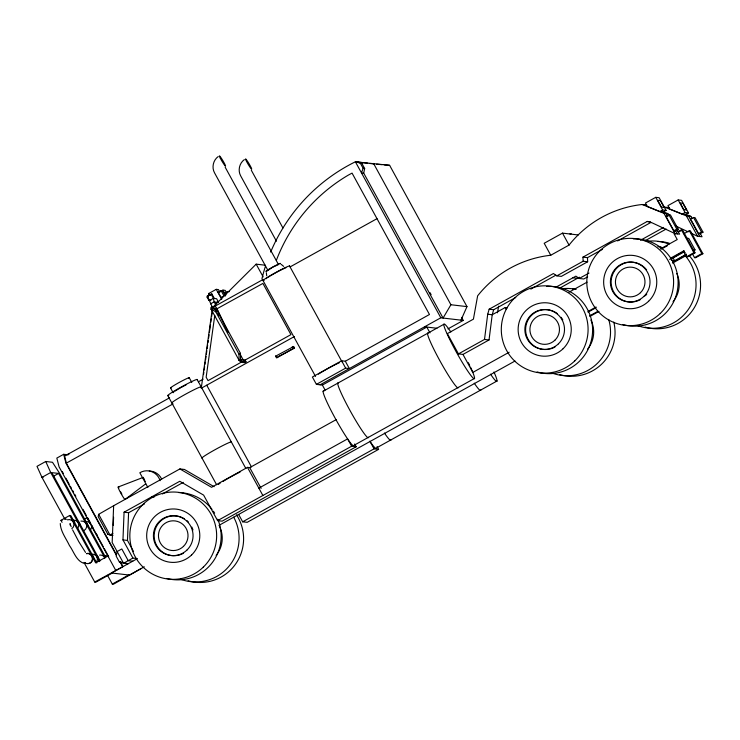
<?xml version="1.0" encoding="UTF-8"?>
<svg xmlns="http://www.w3.org/2000/svg" width="740" height="740" viewBox="0 0 740 740"><rect width="100%" height="100%" fill="white"/><g stroke="black" fill="none" stroke-linecap="round" stroke-linejoin="round"><path stroke-width="1.11" d="M214.091 486.689L184.417 469.465L179.894 468.938L113.645 505.725L112.166 542.476L123.552 563.27L128.066 563.797L124.144 562.705M113.266 525.298L113.59 517.26M144.3 566.822L129.426 575.073L111.5 572.991L137.418 558.598L132.904 558.071L122.96 539.904L124.07 512.2L179.764 481.277L203.63 495.125L217.597 520.636L222.111 521.163L356.144 446.757L354.636 444M133.552 551.531L127.474 540.431L128.584 512.727L144.504 503.894M60.264 523.504C60.597 531.579 66.128 538.433 69.449 545.547C73.75 551.457 76.127 560.522 83.528 563.205M268.259 270.239L272.496 267.316L278.425 264.596M92.537 559.348L92.38 559.986M92.574 558.7L92.556 558.043M644.651 205.267A109.159 108.484 -83.4 0 1 646.677 205.026L642.154 204.499A109.159 108.484 -83.4 0 0 569.041 245.088L550.754 255.245A109.159 108.484 -83.4 0 0 477.633 295.834L473.415 319.153L447.358 333.62L458.458 353.896L484.515 339.438L487.706 314.223L489.149 309.209L553.428 273.532L556.804 275.863L561.318 276.39L587.643 261.775L587.477 257.659L602.545 249.297M458.458 353.896L462.972 354.423L489.038 339.956L492.22 314.75L493.663 309.736L515.762 297.471M212.01 310.985L201.252 388.241L294.464 336.496M203.528 374.57L203.852 372.294M204.166 370.028L204.638 366.615M204.952 364.339L205.276 362.073M205.59 359.797L206.062 356.393M206.377 354.118L206.858 350.714M207.172 348.438L207.644 345.025M207.959 342.759L208.282 340.483M208.597 338.208L209.069 334.804M209.383 332.528L210.493 324.582M210.808 322.307L211.288 318.894M211.603 316.627L212.075 313.214M214.767 315.425L206.155 377.206L208.033 380.638L241.619 361.999M68.089 454.813L63.668 454.295L65.934 463.092L116.532 555.518M497.437 312.817L498.658 306.184M113.645 505.725L98.66 514.318L98.189 516.622L107.892 534.354L112.758 535.307M208.449 295.704L208.921 293.401L216.228 289.34L218.476 289.599L219.567 291.606M373.543 163.429L450.91 304.741L443.066 318.061L363.71 173.114L364.654 168.507L361.814 163.318L357.651 162.051L389.619 165.307L466.977 306.619L460.992 320.143M70.208 525.215L70.059 523.578L71.197 526.769M92.167 560.606L91.862 561.188M270.664 252.081A176.472 175.38 -83.4 0 1 355.394 161.782L360.297 163.142L363.137 168.332L361.453 172.855L363.71 173.114M91.501 561.734L91.048 562.206M214.341 298.451L211.927 294.048L207.348 295.963L212.491 307.572L256.17 264.152L265.142 265.197M90.558 562.64L90.002 562.983M69.07 453.971L67.34 454.564M570.651 234.062L571.067 233.581L569.911 233.979M218.226 156.547C213.185 160.108 211.52 167.49 214.544 172.864L267.899 270.322M244.376 159.6C239.335 163.151 237.669 170.533 240.694 175.907L276.455 241.212M145.715 483.849L125.032 499.454A7.113 0.647 61 0 1 120.925 493.33A7.113 0.647 61 0 1 118.178 487.003L143.394 477.319M68.043 454.647L68.644 454.268M270.822 275.585L272.496 274.596A11.729 0.758 -28.7 0 1 285.918 267.76M209.189 295.565L211.927 294.048M207.838 296.712L207.108 297.119L208.717 300.061L210.687 300.486L208.717 300.061M222.527 297.637L221.029 297.471L218.217 292.318L221.14 290.7L222.638 290.875L225.45 296.019M219.299 292.152L222.953 290.117L225.201 290.385L226.292 292.383M209.762 300.375L213.416 298.35L216.598 298.72L218.615 302.392M225.876 294.816L224.932 293.105L227.865 291.477L229.363 291.653M221.029 297.471L223.952 295.843L221.14 290.7M210.475 303.9L214.128 301.874L213.416 298.35L211.002 293.937M217.024 308.894L216.062 307.128L212.352 306.693L210.891 307.507L211.113 309.181L239.14 360.38L240.852 362.23L244.561 362.665L246.022 361.851L245.051 360.093L240.602 359.575L239.14 360.38L238.983 354.164L215.775 311.781L211.113 309.181L212.574 308.377L217.024 308.894L228.216 332.242M212.491 307.572L263.227 279.406M290.126 266.9L377.002 218.67M215.775 311.781L217.236 310.966L240.445 353.35L240.602 359.575L242.313 361.425L246.022 361.851M105.524 557.192L59.736 473.554L52.494 462.278L45.741 461.492L37 466.348L41.958 477.355L64.87 519.202M238.983 354.164L240.445 353.35M63.668 454.295L56.832 458.088L59.098 466.885L115.745 570.364M169.608 397.787L64.639 456.062L66.332 463.138L116.383 554.556M198.339 381.831L203.121 379.185M240.852 362.23L242.313 361.425M243.589 360.898L290.94 334.619L262.904 283.42L215.34 309.681L216.802 308.867L227.088 330.308M66.332 463.138L173.058 403.892M45.741 461.492L50.699 472.499L41.958 477.355L43.096 477.485M53.743 476.116L58.599 473.424L104.932 558.053A5.041 5.004 -83.4 0 0 99.585 555.111M275.539 356.208L293.651 346.533L294.455 348.004L276.908 357.744L275.539 356.208L276.908 357.744M293.651 346.533L291.81 347.3M276.344 357.679L294.455 348.004M578.218 234.959L562.493 233.128L544.196 243.275L550.754 255.245M276.362 260.332A168.063 167.027 -83.4 0 1 348.29 175.13L352.055 173.105L429.468 314.5L345.33 361.213L341.621 360.778L312.382 377.021L316.406 384.365L322.372 385.059L426.804 327.089L429.986 332.889M62.058 522.348L60.958 520.331L69.69 515.484L70.837 515.613L96.774 562.992M316.406 384.365L345.654 368.132L349.354 368.566L345.33 361.213M655.742 197.33L645.484 203.028L647.352 206.451L659.904 211.538L663.308 211.936L666.083 210.401L659.146 197.728L655.742 197.33L662.679 210.003L666.083 210.401M320.115 384.8L440.809 317.793L463.249 320.411L461.584 317.368M84.369 519.147L87.274 517.528L90.594 523.587M323.084 391.321L443.778 324.324M678.182 199.948L667.933 205.637L669.802 209.05L682.289 214.064L685.693 214.461L688.477 212.917L681.586 200.346L678.182 199.948L685.074 212.519L688.477 212.917M447.95 328.902L463.249 320.411M659.904 211.538L662.679 210.003M556.804 275.863L583.12 261.248L582.963 257.132L647.25 221.445L650.636 221.843M530.83 289.109L555.934 275.169M617.613 240.935L650.756 222.527M162.402 493.95L183.289 482.36M668.895 214.72L665.972 216.339L673.853 230.741L675.37 230.917L678.303 229.289L670.412 214.896L668.895 214.72L676.785 229.113L678.303 229.289M507.492 307.775L505.244 307.516L492.22 314.75L487.706 314.223M682.289 214.064L685.074 212.519M555.814 287.277L575.877 276.14L579.244 278.471L583.758 278.999L587.662 276.834M640.544 240.241L663.66 227.411M112.942 533.337L109.973 534.983L98.66 514.318M559.329 288.36L579.402 277.213M645.058 240.768L666.167 229.049M579.244 278.471L588.994 273.06M693.547 217.495L690.624 219.114L698.56 233.618L700.077 233.794L703 232.166L695.063 217.671L693.547 217.495L701.483 231.99L703 232.166M336.469 419.478L249.732 467.625L247.475 467.365L211.548 487.309L179.894 468.938M673.853 230.741L676.785 229.113M569.06 292.161L587.088 282.153M677.757 231.814L681.41 229.788L682.474 229.909L694.999 252.784L687.682 256.845L686.627 256.725L683.492 250.999L670.56 258.186M679.736 231.435L682.474 229.909M683.834 233.748L689.319 230.704L690.374 230.834L702.898 253.709L695.591 257.77L694.527 257.64L692.446 253.829M660.321 248.954L677.23 239.566L674.103 233.849L675.167 233.97M107.91 556.045L95.636 562.853L69.69 515.484M661.375 249.075L667.351 245.763M698.56 233.618L701.483 231.99M669.635 259.407L684.555 251.128L683.492 250.999M671.236 259.019L683.103 252.433L685.249 252.682M132.904 558.071L123.552 563.27L119.381 561.993L116.189 556.166L117.133 551.559L121.813 548.96L128.224 560.67L132.747 561.198M258.861 488.15L347.606 438.885L351.63 446.229L356.144 446.757M83.99 562.409L94.729 582.029L122.979 566.618L120.231 561.595M509.166 352.231L472.823 372.405L462.972 354.423M112.24 573.074L95.876 582.158L94.729 582.029M671.402 260.369L674.621 260.739L686.489 254.153M672.494 262.413L686.424 254.68M693.223 250.906L695.054 249.898L688.792 238.456L686.507 238.188M672.558 263.089L686.489 255.365M587.986 311.475L596.07 306.998M686.627 256.725L693.935 252.664L694.999 252.784M588.041 312.16L596.088 307.692M217.597 520.636L351.63 446.229M474.58 378.39L353.887 445.388A31.348 2.84 61 0 1 335.877 419.506A31.348 2.84 61 0 1 323.759 391.025M589.854 315.749L597.902 311.281M694.527 257.64L701.844 253.579L702.898 253.709M589.882 316.452L598.975 311.401M107.522 575.322L112.314 584.073L128.686 574.989M218.957 525.372L515.021 361.018M238.641 514.448L242.664 521.802L374.07 448.847L378.593 449.374L377.086 446.618M497.03 380.998L376.327 448.005A31.348 2.84 61 0 1 369.834 441.17M378.593 449.374L247.179 522.32L242.664 521.802M89.42 563.27L88.791 563.455M86.413 553.751C91.862 550.754 96.459 564.444 86.645 563.547M87.052 553.622L87.709 553.603M88.153 563.584L87.505 563.602M65.102 519.147L66.406 519.221M88.356 553.649L88.985 553.798M376.66 164.225L382.062 164.678M384.217 164.853L389.619 165.307M367.734 163.226L355.394 161.782L440.809 317.793M369.982 163.485L373.339 163.873M360.297 163.142L361.814 163.318M363.137 168.332L364.654 168.507M669.117 207.644L664.603 207.117L686.378 215.867L690.901 216.395L691.965 218.337M642.154 204.499L663.993 213.361L668.507 213.888L662.272 211.353M647.25 221.445L652.227 222.888L675.093 233.637L679.616 234.164L676.841 229.095M691.299 233.322L697.543 236.245L702.057 236.772L700.466 233.858M692.77 249.63L695.054 249.898M657.814 246.651L661.181 247.04M582.963 257.132L587.477 257.659M583.12 261.248L587.643 261.775M572.899 277.787L577.413 278.314M450.91 304.741L466.977 306.619M489.149 309.209L493.663 309.736M218.217 292.318L219.715 292.494M224.932 293.105L226.431 293.281M208.273 296.074L207.348 295.963L207.108 297.119L207.847 297.203M217.551 302.272L215.423 302.022L216.395 303.779M424.547 326.821L436.887 328.255M484.515 339.438L489.038 339.956M211.113 309.181L211.853 309.274M239.14 360.38L239.88 360.473M58.599 473.424L51.837 472.638L100.141 560.865M151.922 496.734L154.179 497.002M124.07 512.2L128.584 512.727M60.958 520.331L62.095 520.461M107.892 534.354L112.868 535.196M122.96 539.904L127.474 540.431M119.381 561.993L122.211 562.326M140.905 568.699L113.46 584.212L112.314 584.073M86.219 563.408L84.638 562.668M89.605 554.01L90.178 554.325M85.609 563.196L85.035 562.881M685.712 214.313L690.901 216.395M661.218 211.085L663.308 211.936M675.703 225.987L688.182 231.851M217.236 310.966L212.574 308.377L212.352 306.693M118.178 487.003L118.474 487.198A7.113 0.647 61 0 1 118.974 487.79M283.661 266.391L281.219 264.365M90.724 554.686L91.187 555.139M91.621 555.629L91.954 556.184M85.507 552.382L78.745 541.597L72.594 529.868M490.574 374.181L492.091 376.42A31.348 2.84 61 0 0 493.969 371.998M145.317 481.398L145.16 481.12M121.86 494.154L121.175 492.951M688.644 216.136L699.799 236.513M686.378 215.867L697.543 236.245M689.319 230.704L701.844 253.579M681.41 229.788L693.935 252.664M666.25 213.62L667.915 216.663M675.685 230.862L677.35 233.896M663.993 213.361L675.093 233.637M673.048 257.881L674.621 260.739M562.493 233.128L569.041 245.088M505.244 307.516L506.345 309.514M430.023 292.651L431.124 294.668M251.313 170.228L282.939 227.994M341.621 360.778L345.654 368.132M289.543 265.975L342.019 361.814M225.163 167.185L278.434 264.476M370.046 441.493L374.07 448.847M256.17 264.152L263.153 276.899M322.372 385.059L325.073 389.999M315.536 376.438L261.96 278.591A176.472 175.38 -83.4 0 1 265.457 266.187M293.086 346.468L293.891 347.939M222.953 290.117L225.7 295.131M216.228 289.34L221.722 299.358M214.128 301.874L215.571 304.51M208.921 293.401L209.929 295.232M215.174 308.673L216.783 311.632M217.865 313.603L218.947 315.573M239.964 353.97L243.201 359.871M206.719 385.198L251.443 466.885M249.732 467.625L261.118 488.418M247.475 467.365L262.885 495.504M197.108 379.444L245.865 468.494M189.218 377.687L191.799 382.395M170.589 388.028L173.16 392.727M167.851 395.678L216.598 484.728M147.88 487.457L139.832 472.758A13.801 13.709 -83.4 0 1 160.062 480.704M119.834 561.549L122.581 566.572M62.243 471.51L63.298 473.424M65.916 478.207L69.209 484.238M70.309 486.245L71.41 488.252M72.511 490.259L73.612 492.266M74.712 494.283L75.813 496.29M82.963 509.351L86.266 515.373M87.366 517.38L90.659 523.411M91.76 525.418L92.861 527.426M96.163 533.457L97.264 535.464M91.695 525.594L103.202 546.61M104.294 548.608L108.678 556.619M50.699 472.499L99.493 561.623M144.319 479.613L144.679 480.288M92.25 556.776L92.426 557.405M143.754 478.475L143.615 478.151M120.611 491.823L120.87 492.359M143.671 478.271L143.921 478.817M266.317 272.635L266.714 275.798M219.41 526.251A26.723 26.557 -83.4 0 1 216.108 555.351M233.701 517.186A43.66 43.392 -83.4 0 1 180.375 579.17M178.645 492.553A43.66 43.392 -83.4 0 1 212.029 509.379M213.379 511.229A43.66 43.392 -83.4 0 1 214.637 513.144M217.754 519.202A43.66 43.392 -83.4 0 1 166.759 578.458M470.492 367.132A31.348 2.84 61 0 1 468.975 372.849A31.348 2.84 61 0 1 446.729 333.074A31.348 2.84 61 0 1 450.836 331.983M468.346 362.674A31.348 2.84 61 0 1 469.687 365.412M236.467 514.79A43.66 43.392 -83.4 0 1 188.108 580.771M183.538 553.233A19.952 19.823 -83.4 0 1 154.161 535.39A19.952 19.823 -83.4 0 1 184.242 518.685M186.776 520.507A19.952 19.823 -83.4 0 1 188.284 521.931M191.827 527.047A19.952 19.823 -83.4 0 1 192.964 529.97M202.048 458.153A16.798 1.082 -28.7 0 1 216.811 448.727A16.798 1.082 -28.7 0 1 231.278 442.261M218.208 484.506A16.798 1.082 -28.7 0 1 220.159 483.165M222.906 481.444A16.798 1.082 -28.7 0 1 240.075 472.055M171.874 403.032A16.798 1.082 -28.7 0 1 186.637 393.606A16.798 1.082 -28.7 0 1 201.095 387.131M168.812 395.465A16.798 1.082 -28.7 0 1 180.68 387.316A16.798 1.082 -28.7 0 1 197.071 379.786M173.179 392.514A10.693 0.694 -28.7 0 1 173.835 391.96M175.084 391.108A10.693 0.694 -28.7 0 1 178.22 389.175M178.96 388.75A10.693 0.694 -28.7 0 1 180.532 387.853M181.337 387.399A10.693 0.694 -28.7 0 1 186.147 384.837M390.951 439.884A31.348 2.84 61 0 1 384.449 433.057M480.769 390.026A31.348 2.84 61 0 1 474.266 383.19M368.511 437.275A31.348 2.84 61 0 1 350.501 411.394A31.348 2.84 61 0 1 338.384 382.904M458.319 387.418A31.348 2.84 61 0 1 440.319 361.527A31.348 2.84 61 0 1 428.192 333.046M549.163 349.151A19.952 19.823 -83.4 0 1 526.121 325.045A19.952 19.823 -83.4 0 1 557.405 313.649M561.087 317.303A19.952 19.823 -83.4 0 1 562.798 319.921M554.991 347.023A19.952 19.823 -83.4 0 1 550.172 348.919M546.693 286.417A43.66 43.392 -83.4 0 1 592.333 334.832A43.66 43.392 -83.4 0 1 537.12 371.952M640.507 299.552A19.952 19.823 -83.4 0 1 614.098 292.633A19.952 19.823 -83.4 0 1 619.62 265.734A19.952 19.823 -83.4 0 1 646.603 269.832M646.751 294.113A19.952 19.823 -83.4 0 1 645.4 295.723M633.348 238.891A43.66 43.392 -83.4 0 1 677.775 287.925A43.66 43.392 -83.4 0 1 622.636 324.481M608.678 319.403A43.66 43.392 -83.4 0 1 551.827 372.96M562.354 288.702A43.66 43.392 -83.4 0 1 575.923 289.322M613.793 322.113A43.66 43.392 -83.4 0 1 559.56 374.56M572.538 288.961A43.66 43.392 -83.4 0 1 575.933 289.155M647.861 241.231A43.66 43.392 -83.4 0 1 669.025 244.154M684.722 255.161A43.66 43.392 -83.4 0 1 637.334 325.489M689.245 255.689A43.66 43.392 -83.4 0 1 645.077 327.089M658.054 241.49A43.66 43.392 -83.4 0 1 669.256 243.192M590.862 320.05A26.723 26.557 -83.4 0 1 587.551 349.141M676.804 273.476A26.723 26.557 -83.4 0 1 673.067 301.67M318.367 374.144A15.115 0.971 -28.7 0 1 339.42 362.693M264.106 280.386A15.115 0.971 -28.7 0 1 274.716 273.079A15.115 0.971 -28.7 0 1 289.534 266.271M266.187 278.712A11.729 0.758 -28.7 0 1 266.9 278.111M268.25 277.176A11.729 0.758 -28.7 0 1 270.156 275.983M267.334 270.942A8.344 0.536 -28.7 0 1 272.246 267.288A8.344 0.536 -28.7 0 1 279.914 263.958M85.803 521.645A5.041 5.004 -83.4 0 1 91.15 524.595M91.51 525.853A5.041 5.004 -83.4 0 1 90.594 529.6M104.433 555.675A5.041 5.004 -83.4 0 1 108.151 556.591M73.084 520.646A5.041 5.004 -83.4 0 1 74.703 522.68M92.657 555.583A5.041 5.004 -83.4 0 1 93.333 556.702M93.693 557.969A5.041 5.004 -83.4 0 1 93.721 559.283M67.349 519.813A5.041 5.004 -83.4 0 1 71.771 528.758M86.765 523.041A5.041 5.004 -83.4 0 1 87.829 526.741M91.695 554.186A5.041 5.004 -83.4 0 1 96.487 562.141M73.066 520.165A5.041 5.004 -83.4 0 1 77.857 528.12M80.956 521.08A5.041 5.004 -83.4 0 1 83.731 530.673M77.922 521.21A5.041 5.004 -83.4 0 1 79.911 524.503M96.552 555.24A5.041 5.004 -83.4 0 1 98.54 558.534M171.199 387.889A10.693 0.694 -28.7 0 1 179.987 382.025A10.693 0.694 -28.7 0 1 188.543 378.464M149.286 471.047A13.801 13.709 -83.4 0 1 161.653 479.076M660.385 200.623L657.721 200.318L661.44 207.108L664.104 207.413L660.385 200.623M682.826 203.241L680.162 202.927L683.834 209.624L686.498 209.938L682.826 203.241M203.297 567.136A43.66 43.392 -83.4 0 0 185.324 493.728A43.66 43.392 -83.4 0 0 131.1 546.176A43.66 43.392 -83.4 0 0 203.297 567.136M191.632 554.935A26.723 26.557 -83.4 0 0 180.643 510.008A26.723 26.557 -83.4 0 0 147.445 542.106A26.723 26.557 -83.4 0 0 191.632 554.935M186.97 550.051A19.952 19.823 -83.4 0 0 178.766 516.511A19.952 19.823 -83.4 0 0 153.985 540.477A19.952 19.823 -83.4 0 0 186.97 550.051M558.423 343.841A19.952 19.823 -83.4 0 0 550.209 310.31A19.952 19.823 -83.4 0 0 525.437 334.267A19.952 19.823 -83.4 0 0 558.423 343.841M574.74 360.926A43.66 43.392 -83.4 0 0 556.776 287.527A43.66 43.392 -83.4 0 0 502.553 339.965A43.66 43.392 -83.4 0 0 574.74 360.926M563.085 348.725A26.723 26.557 -83.4 0 0 552.086 303.798A26.723 26.557 -83.4 0 0 518.897 335.895A26.723 26.557 -83.4 0 0 563.085 348.725M648.601 301.254A26.723 26.557 -83.4 0 0 637.602 256.327A26.723 26.557 -83.4 0 0 604.413 288.424A26.723 26.557 -83.4 0 0 648.601 301.254M643.939 296.37A19.952 19.823 -83.4 0 0 635.725 262.839A19.952 19.823 -83.4 0 0 610.953 286.796A19.952 19.823 -83.4 0 0 643.939 296.37M660.256 313.455A43.66 43.392 -83.4 0 0 642.292 240.056A43.66 43.392 -83.4 0 0 588.069 292.494A43.66 43.392 -83.4 0 0 660.256 313.455M246.503 161.366A6.05 0.536 59.2 0 0 251.674 169.229A6.05 0.536 59.2 0 0 247.66 161.505A6.05 0.536 59.2 0 0 246.503 161.366M220.353 158.323A6.05 0.536 59.2 0 0 225.524 166.186A6.05 0.536 59.2 0 0 221.51 158.462A6.05 0.536 59.2 0 0 220.353 158.323M183.474 546.388A14.865 14.772 -83.4 0 0 177.36 521.395A14.865 14.772 -83.4 0 0 158.887 539.257A14.865 14.772 -83.4 0 0 183.474 546.388M554.926 340.187A14.865 14.772 -83.4 0 0 548.803 315.194A14.865 14.772 -83.4 0 0 530.34 333.046A14.865 14.772 -83.4 0 0 554.926 340.187M640.433 292.716A14.865 14.772 -83.4 0 0 634.319 267.714A14.865 14.772 -83.4 0 0 615.856 285.575A14.865 14.772 -83.4 0 0 640.433 292.716"/></g></svg>
